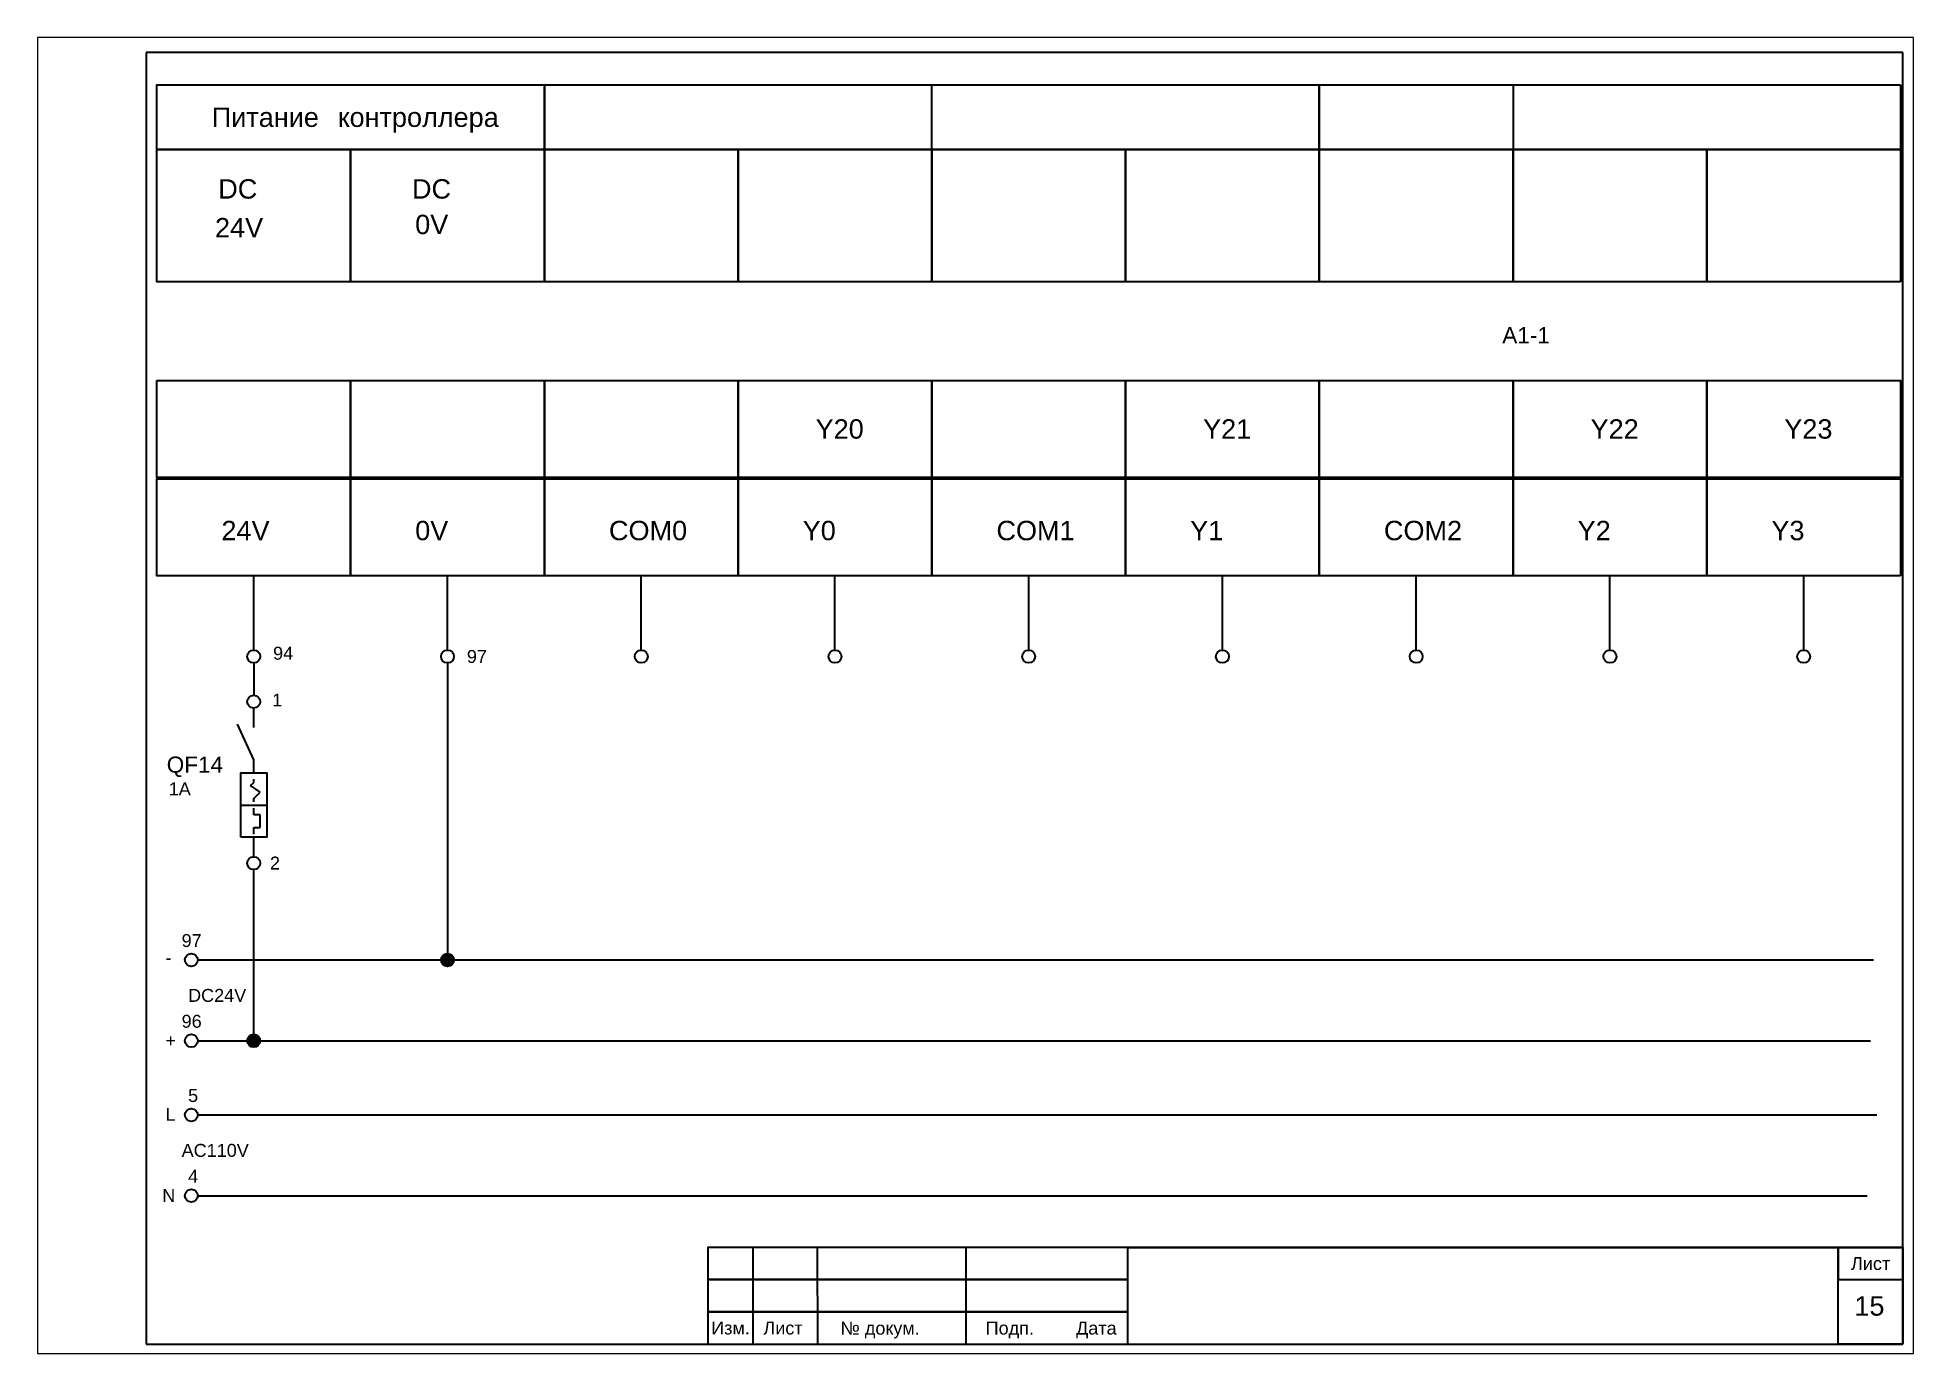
# Paper-space layout 'Лист14' of a CAD drawing. Header units: millimetres. Extents: x 0 to 290, y 0 to 204.
# The model-space entities are those that its viewports show. They can reach past a viewport. Long polylines and large blocks are cut down to what shows.
import ezdxf

# ---------------------------------------------------------------- set-up
doc = ezdxf.new("R2010")
doc.units = ezdxf.units.MM
for name, color, linetype, lineweight in [('Маркировка', 7, 'Continuous', 25), ('Оформление', 7, 'Continuous', 30), ('Элементы', 7, 'Continuous', 30)]:
    doc.layers.add(name, color=color, linetype=linetype, lineweight=lineweight)
doc.styles.get("Standard").update_dxf_attribs({"font": 'arial.ttf'})

msp = doc.modelspace()

# ---------------------------------------------------------------- hatches: boundary and pattern name
at = {"layer": 'Элементы'}
h = msp.add_hatch(color=256, dxfattribs=at)
h.dxf.hatch_style = 1
h.paths.add_polyline_path([(8111.97, 476.38, 1), (8109.97, 476.38, 1)])
h = msp.add_hatch(color=256, dxfattribs=at)
h.dxf.hatch_style = 1
h.paths.add_polyline_path([(8081.97, 463.88, 1), (8079.97, 463.88, 1)])

# ---------------------------------------------------------------- linework, layer by layer
at = {"layer": 'Оформление'}
for p, q in [((8336.3, 616.88), (8064.3, 616.88)), ((8064.3, 616.88), (8064.3, 416.88)), ((8336.3, 416.88), (8336.3, 616.88)), ((8125.97, 601.88), (8125.97, 611.88)), ((8125.97, 611.88), (8245.97, 611.88)), ((8185.97, 601.88), (8185.97, 611.88)), ((8245.97, 601.88), (8245.97, 611.88)), ((8245.97, 611.88), (8335.97, 611.88)), ((8245.97, 611.88), (8245.97, 601.88)), ((8275.97, 611.88), (8275.97, 601.88)), ((8335.97, 611.88), (8335.97, 601.88)), ((8245.97, 601.88), (8125.97, 601.88)), ((8335.97, 601.88), (8245.97, 601.88)), ((8064.3, 416.88), (8336.3, 416.88)), ((8151.3, 416.88), (8336.3, 416.88)), ((8151.3, 416.88), (8336.3, 416.88)), ((8151.3, 416.88), (8336.3, 416.88))]:
    msp.add_line(p, q, dxfattribs=at)
at = {"layer": 'Оформление', "lineweight": 35}
msp.add_line((8216.3, 431.88), (8336.3, 431.88), dxfattribs=at)
at = {"layer": 'Оформление'}
for points in [[(8125.97, 601.88), (8065.97, 601.88), (8065.97, 611.88), (8125.97, 611.88)], [(8095.97, 581.38), (8065.97, 581.38), (8065.97, 601.88), (8095.97, 601.88)], [(8125.97, 581.38), (8095.97, 581.38), (8095.97, 601.88), (8125.97, 601.88)], [(8155.97, 581.38), (8125.97, 581.38), (8125.97, 601.88), (8155.97, 601.88)], [(8185.97, 581.38), (8155.97, 581.38), (8155.97, 601.88), (8185.97, 601.88)], [(8215.97, 581.38), (8185.97, 581.38), (8185.97, 601.88), (8215.97, 601.88)], [(8245.97, 581.38), (8215.97, 581.38), (8215.97, 601.88), (8245.97, 601.88)], [(8275.97, 581.38), (8245.97, 581.38), (8245.97, 601.88), (8275.97, 601.88)], [(8305.97, 581.38), (8275.97, 581.38), (8275.97, 601.88), (8305.97, 601.88)], [(8335.97, 581.38), (8305.97, 581.38), (8305.97, 601.88), (8335.97, 601.88)], [(8065.97, 566.11), (8095.97, 566.11), (8095.97, 551.11), (8065.97, 551.11)], [(8095.97, 566.11), (8125.97, 566.11), (8125.97, 551.11), (8095.97, 551.11)], [(8125.97, 566.11), (8155.97, 566.11), (8155.97, 551.11), (8125.97, 551.11)], [(8155.97, 566.11), (8185.97, 566.11), (8185.97, 551.11), (8155.97, 551.11)], [(8185.97, 566.11), (8215.97, 566.11), (8215.97, 551.11), (8185.97, 551.11)], [(8215.97, 566.11), (8245.97, 566.11), (8245.97, 551.11), (8215.97, 551.11)], [(8245.97, 566.11), (8275.97, 566.11), (8275.97, 551.11), (8245.97, 551.11)], [(8275.97, 566.11), (8305.97, 566.11), (8305.97, 551.11), (8275.97, 551.11)], [(8305.97, 566.11), (8335.97, 566.11), (8335.97, 551.11), (8305.97, 551.11)], [(8151.3, 416.88), (8168.3, 416.88), (8168.27, 431.88), (8151.27, 431.88)], [(8151.3, 426.88), (8216.3, 426.88), (8216.3, 431.88), (8151.3, 431.88)], [(8151.3, 416.88), (8158.3, 416.88), (8158.3, 431.88), (8151.3, 431.88)], [(8151.3, 416.88), (8191.3, 416.88), (8191.3, 431.88), (8151.3, 431.88)], [(8336.3, 416.88), (8326.3, 416.88), (8326.3, 431.88), (8336.3, 431.88)], [(8336.3, 431.88), (8326.3, 431.88), (8326.3, 426.88), (8336.3, 426.88)], [(8151.3, 421.88), (8216.3, 421.88), (8216.3, 426.88), (8151.3, 426.88)], [(8151.3, 416.88), (8216.3, 416.88), (8216.3, 421.88), (8151.3, 421.88)]]:
    msp.add_lwpolyline(points, close=True, dxfattribs=at)
at = {"layer": 'Элементы'}
for p, q in [((8080.97, 524.38), (8080.97, 535.88)), ((8110.97, 524.38), (8110.97, 535.88)), ((8140.97, 524.38), (8140.97, 535.88)), ((8170.97, 524.38), (8170.97, 535.88)), ((8200.97, 524.38), (8200.97, 535.88)), ((8230.97, 524.38), (8230.97, 535.88)), ((8260.97, 524.38), (8260.97, 535.88)), ((8290.97, 524.38), (8290.97, 535.88)), ((8320.97, 524.38), (8320.97, 535.88)), ((8080.97, 522.38), (8080.97, 517.38)), ((8110.97, 522.38), (8110.97, 476.38)), ((8080.97, 512.38), (8080.97, 515.38)), ((8080.97, 507.38), (8078.47, 512.88)), ((8080.97, 505.38), (8080.97, 507.38)), ((8080.47, 503.38), (8080.97, 503.88)), ((8081.97, 502.38), (8080.47, 503.38)), ((8080.97, 503.88), (8080.97, 504.38)), ((8078.97, 500.38), (8082.97, 500.38)), ((8080.97, 501.38), (8081.97, 502.38)), ((8080.97, 500.88), (8080.97, 501.38)), ((8080.97, 498.88), (8080.97, 499.88)), ((8081.97, 498.88), (8080.97, 498.88)), ((8080.97, 495.88), (8080.97, 496.88)), ((8080.97, 496.88), (8081.97, 496.88)), ((8081.97, 496.88), (8081.97, 498.88)), ((8080.97, 492.38), (8080.97, 495.38)), ((8080.97, 464.88), (8080.97, 490.38)), ((8072.3, 476.38), (8331.8, 476.38)), ((8072.3, 463.88), (8331.3, 463.88)), ((8072.3, 452.38), (8332.3, 452.38)), ((8072.3, 439.88), (8330.8, 439.88))]:
    msp.add_line(p, q, dxfattribs=at)
for points in [[(8095.97, 535.88), (8065.97, 535.88), (8065.97, 550.88), (8095.97, 550.88)], [(8125.97, 535.88), (8095.97, 535.88), (8095.97, 550.88), (8125.97, 550.88)], [(8155.97, 535.88), (8125.97, 535.88), (8125.97, 550.88), (8155.97, 550.88)], [(8185.97, 535.88), (8155.97, 535.88), (8155.97, 550.88), (8185.97, 550.88)], [(8215.97, 535.88), (8185.97, 535.88), (8185.97, 550.88), (8215.97, 550.88)], [(8245.97, 535.88), (8215.97, 535.88), (8215.97, 550.88), (8245.97, 550.88)], [(8275.97, 535.88), (8245.97, 535.88), (8245.97, 550.88), (8275.97, 550.88)], [(8305.97, 535.88), (8275.97, 535.88), (8275.97, 550.88), (8305.97, 550.88)], [(8335.97, 535.88), (8305.97, 535.88), (8305.97, 550.88), (8335.97, 550.88)], [(8078.97, 495.38), (8078.97, 505.38), (8082.97, 505.38), (8082.97, 495.38)]]:
    msp.add_lwpolyline(points, close=True, dxfattribs=at)
for centre in [(8080.97, 523.38), (8110.97, 523.38), (8140.97, 523.38), (8170.97, 523.38), (8200.97, 523.38), (8230.97, 523.38), (8260.97, 523.38), (8290.97, 523.38), (8320.97, 523.38), (8080.97, 516.38), (8080.97, 491.38), (8071.3, 476.38), (8110.97, 476.38), (8071.3, 463.88), (8080.97, 463.88), (8071.3, 452.38), (8071.3, 439.88)]:
    msp.add_circle(centre, 1, dxfattribs=at)

# ---------------------------------------------------------------- texts
at = {"layer": 'Маркировка'}
for s, height, p in [('A1-1', 2.5, (8274.3, 571.88)), ('94', 2, (8083.96, 522.88)), ('97', 2, (8113.97, 522.38)), ('1', 2, (8083.84, 515.64)), ('QF14', 2.5, (8067.49, 505.38)), ('1A', 2, (8067.8, 501.88)), ('2', 2, (8083.48, 490.39)), ('97', 2, (8069.8, 478.39)), ('-', 2, (8067.3, 475.73)), ('DC24V', 2, (8070.8, 469.9)), ('96', 2, (8069.8, 465.89)), ('+', 2, (8067.3, 462.9)), ('5', 2, (8070.8, 454.39)), ('L', 2, (8067.3, 451.48)), ('AC110V', 2, (8069.8, 445.9)), ('4', 2, (8070.8, 441.89)), ('N', 2, (8066.8, 438.9))]:
    msp.add_text(s, height=height, dxfattribs=at).set_placement(p)
at = {"layer": 'Оформление'}
for s, height, p in [('Питание', 3, (8074.47, 605.38)), ('контроллера', 3, (8093.97, 605.38)), ('DC', 3, (8075.47, 594.28)), ('DC', 3, (8105.47, 594.28)), ('24V', 3, (8074.97, 588.28)), ('0V', 3, (8105.97, 588.78)), ('Y20', 3, (8167.97, 557.11)), ('Y21', 3, (8227.97, 557.11)), ('Y22', 3, (8287.97, 557.11)), ('Y23', 3, (8317.97, 557.11)), ('Лист', 2, (8328.3, 428.38)), ('15', 3, (8328.82, 421.31)), ('Изм.', 2, (8151.8, 418.4)), ('Лист', 2, (8159.89, 418.39)), ('№ докум.', 2, (8171.82, 418.37)), ('Подп.', 2, (8194.3, 418.38)), ('Дата', 2, (8208.3, 418.38))]:
    msp.add_text(s, height=height, dxfattribs=at).set_placement(p)
at = {"layer": 'Элементы'}
for s, p in [('24V', (8075.97, 541.38)), ('0V', (8105.97, 541.38)), ('COM0', (8135.97, 541.38)), ('Y0', (8165.97, 541.38)), ('COM1', (8195.97, 541.38)), ('Y1', (8225.97, 541.38)), ('COM2', (8255.97, 541.38)), ('Y2', (8285.97, 541.38)), ('Y3', (8315.97, 541.38))]:
    msp.add_text(s, height=3, dxfattribs=at).set_placement(p)

psp = doc.layouts.new('Лист14')

# ---------------------------------------------------------------- viewports
at = {"layer": 'Элементы'}
psp.add_viewport(center=(145.16, 101.63), size=(290.49, 203.7724), view_center_point=(8192.73, 517.34), view_height=203.7724, dxfattribs=at)

doc.saveas('drawing.dxf')
